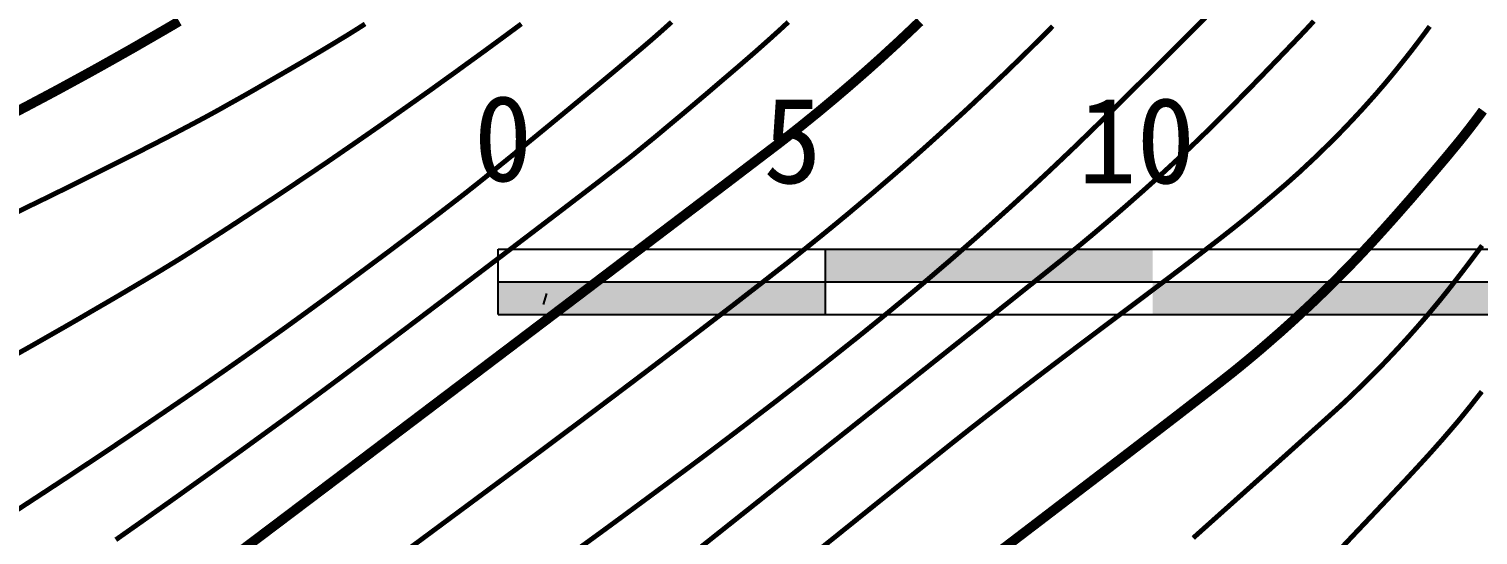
# Model space of a CAD drawing. Extents: x 36524600 to 36525730, y 2746759 to 2747713.
# Drawn here: x 36525149.49 to 36525171.63, y 2747426.79 to 2747434.52 of the extents above; entities that cross this region are included whole.
import ezdxf

# ---------------------------------------------------------------- set-up
doc = ezdxf.new("R2010")
doc.units = 0
doc.header["$LTSCALE"] = 1000
doc.header["$MEASUREMENT"] = 0
for name, color, linetype in [('0-规划文字', 7, 'Continuous'), ('DGX', 251, 'Continuous'), ('gh-道路路缘石', 1, 'Continuous'), ('z-诚通公司-文字', 7, 'Continuous')]:
    doc.layers.add(name, color=color, linetype=linetype)
doc.styles.add('黑体', font='simhei.ttf')

# ---------------------------------------------------------------- blocks, each defined once
blk = doc.blocks.new('TH53W3')
at = {"layer": 'z-诚通公司-文字'}
h = blk.add_hatch(color=256, dxfattribs=at)
h.paths.add_polyline_path([(36502297.587, 2731625.329), (36502297.587, 2731625.829), (36502292.587, 2731625.829), (36502292.587, 2731625.329)])
h.paths.add_polyline_path([(36502302.587, 2731625.829), (36502302.587, 2731626.329), (36502297.587, 2731626.329), (36502297.587, 2731625.829)])
h.paths.add_polyline_path([(36502312.587, 2731625.33), (36502312.587, 2731625.829), (36502302.587, 2731625.829), (36502302.587, 2731625.329)])
for points in [[(36502292.587, 2731626.329), (36502312.587, 2731626.329)], [(36502312.587, 2731625.829), (36502312.587, 2731625.829), (36502312.587, 2731626.329)]]:
    blk.add_lwpolyline(points)
at = {"layer": 'gh-道路路缘石', "color": 5, "ltscale": 2}
blk.add_line((36502293.277, 2731625.485), (36502293.329, 2731625.649), dxfattribs=at)
at = {"layer": 'gh-道路路缘石', "color": 0, "ltscale": 2}
blk.add_line((36502293.277, 2731625.485), (36502293.329, 2731625.649), dxfattribs=at)
at = {"layer": 'z-诚通公司-文字'}
for points in [[(36502292.587, 2731625.329), (36502292.587, 2731626.329)], [(36502297.587, 2731625.329), (36502297.587, 2731626.329)], [(36502312.587, 2731625.329), (36502312.587, 2731626.329)], [(36502292.587, 2731625.829), (36502297.587, 2731625.829), (36502302.587, 2731625.829), (36502312.587, 2731625.829)], [(36502292.587, 2731625.329), (36502297.587, 2731625.329), (36502302.587, 2731625.329), (36502312.587, 2731625.329)]]:
    blk.add_lwpolyline(points, dxfattribs=at)
at = {"layer": '0-规划文字', "style": '黑体'}
for s, height, p in [('0', 1.314, (36502292.215, 2731627.366)), ('20M', 1.3143, (36502310.938, 2731627.334)), ('5', 1.314, (36502296.638, 2731627.334)), ('10', 1.3143, (36502301.448, 2731627.334))]:
    blk.add_text(s, height=height, dxfattribs=at).set_placement(p)
blk = doc.blocks.new('dxt')
at = {"layer": 'DGX', "color": 253, "linetype": 'Continuous', "flags": 128}
for points, const_width in [([(36525171.685, 2747428.982), (36525171.596, 2747428.869), (36525171.514, 2747428.764), (36525171.438, 2747428.67), (36525171.369, 2747428.585), (36525171.306, 2747428.509), (36525171.246, 2747428.439), (36525171.186, 2747428.369), (36525171.125, 2747428.299), (36525171.065, 2747428.229), (36525171.003, 2747428.16), (36525170.942, 2747428.091), (36525170.88, 2747428.022), (36525170.818, 2747427.954), (36525170.743, 2747427.872), (36525170.643, 2747427.764), (36525170.518, 2747427.629), (36525170.367, 2747427.469), (36525170.19, 2747427.281), (36525169.989, 2747427.068), (36525169.761, 2747426.828), (36525169.509, 2747426.561)], 0.075), ([(36525171.69, 2747431.212), (36525171.586, 2747431.074), (36525171.489, 2747430.944), (36525171.397, 2747430.824), (36525171.312, 2747430.714), (36525171.234, 2747430.613), (36525171.161, 2747430.52), (36525171.095, 2747430.438), (36525171.035, 2747430.364), (36525170.978, 2747430.295), (36525170.921, 2747430.227), (36525170.864, 2747430.159), (36525170.806, 2747430.091), (36525170.747, 2747430.024), (36525170.689, 2747429.957), (36525170.629, 2747429.89), (36525170.57, 2747429.823), (36525170.51, 2747429.757), (36525170.45, 2747429.691), (36525170.389, 2747429.626), (36525170.329, 2747429.561), (36525170.267, 2747429.496), (36525170.206, 2747429.431), (36525170.144, 2747429.367), (36525170.081, 2747429.303), (36525170.019, 2747429.24), (36525169.956, 2747429.177), (36525169.892, 2747429.114), (36525169.829, 2747429.052), (36525169.765, 2747428.99), (36525169.7, 2747428.928), (36525169.636, 2747428.866), (36525169.571, 2747428.805), (36525169.468, 2747428.711), (36525169.29, 2747428.55), (36525169.037, 2747428.323), (36525168.709, 2747428.028), (36525168.306, 2747427.667), (36525167.828, 2747427.239), (36525167.275, 2747426.745)], 0.075), ([(36525171.702, 2747433.272), (36525171.654, 2747433.207), (36525171.606, 2747433.143), (36525171.557, 2747433.078), (36525171.508, 2747433.014), (36525171.458, 2747432.95), (36525171.405, 2747432.882), (36525171.344, 2747432.806), (36525171.274, 2747432.721), (36525171.197, 2747432.628), (36525171.112, 2747432.526), (36525171.019, 2747432.416), (36525170.918, 2747432.297), (36525170.809, 2747432.17), (36525170.698, 2747432.041), (36525170.591, 2747431.917), (36525170.487, 2747431.799), (36525170.387, 2747431.685), (36525170.291, 2747431.577), (36525170.198, 2747431.473), (36525170.109, 2747431.375), (36525170.024, 2747431.281), (36525169.94, 2747431.191), (36525169.856, 2747431.101), (36525169.771, 2747431.011), (36525169.685, 2747430.922), (36525169.599, 2747430.834), (36525169.512, 2747430.746), (36525169.425, 2747430.659), (36525169.337, 2747430.572), (36525169.249, 2747430.486), (36525169.16, 2747430.4), (36525169.071, 2747430.315), (36525168.981, 2747430.231), (36525168.89, 2747430.147), (36525168.799, 2747430.063), (36525168.708, 2747429.981), (36525168.616, 2747429.898), (36525168.523, 2747429.817), (36525168.43, 2747429.736), (36525168.337, 2747429.655), (36525168.243, 2747429.575), (36525168.148, 2747429.496), (36525168.053, 2747429.417), (36525167.958, 2747429.339), (36525167.862, 2747429.262), (36525167.738, 2747429.164), (36525167.559, 2747429.024), (36525167.325, 2747428.844), (36525167.037, 2747428.621), (36525166.693, 2747428.357), (36525166.295, 2747428.052), (36525165.841, 2747427.705), (36525165.333, 2747427.317), (36525164.824, 2747426.928), (36525164.369, 2747426.581)], 0.15), ([(36525170.889, 2747434.559), (36525170.822, 2747434.467), (36525170.756, 2747434.379), (36525170.693, 2747434.295), (36525170.631, 2747434.214), (36525170.57, 2747434.136), (36525170.511, 2747434.061), (36525170.453, 2747433.989), (36525170.397, 2747433.919), (36525170.342, 2747433.851), (36525170.289, 2747433.786), (36525170.236, 2747433.723), (36525170.186, 2747433.663), (36525170.135, 2747433.605), (36525170.085, 2747433.546), (36525170.034, 2747433.488), (36525169.982, 2747433.43), (36525169.931, 2747433.373), (36525169.879, 2747433.315), (36525169.827, 2747433.258), (36525169.774, 2747433.202), (36525169.722, 2747433.145), (36525169.669, 2747433.089), (36525169.615, 2747433.033), (36525169.562, 2747432.977), (36525169.508, 2747432.922), (36525169.453, 2747432.867), (36525169.399, 2747432.812), (36525169.344, 2747432.758), (36525169.289, 2747432.704), (36525169.233, 2747432.649), (36525169.177, 2747432.595), (36525169.121, 2747432.541), (36525169.064, 2747432.487), (36525169.006, 2747432.434), (36525168.949, 2747432.38), (36525168.891, 2747432.326), (36525168.828, 2747432.27), (36525168.759, 2747432.208), (36525168.681, 2747432.139), (36525168.596, 2747432.066), (36525168.503, 2747431.986), (36525168.402, 2747431.9), (36525168.294, 2747431.809), (36525168.178, 2747431.712), (36525168.043, 2747431.601), (36525167.875, 2747431.467), (36525167.676, 2747431.311), (36525167.445, 2747431.133), (36525167.182, 2747430.931), (36525166.888, 2747430.708), (36525166.561, 2747430.462), (36525166.203, 2747430.193), (36525165.839, 2747429.92), (36525165.495, 2747429.661), (36525165.171, 2747429.416), (36525164.867, 2747429.185), (36525164.583, 2747428.968), (36525164.319, 2747428.764), (36525164.074, 2747428.574), (36525163.85, 2747428.399), (36525163.601, 2747428.202), (36525163.282, 2747427.947), (36525162.892, 2747427.636), (36525162.433, 2747427.268), (36525161.903, 2747426.842), (36525161.304, 2747426.36)], 0.075), ([(36525163.098, 2747434.632), (36525163.014, 2747434.552), (36525162.931, 2747434.473), (36525162.847, 2747434.394), (36525162.763, 2747434.315), (36525162.678, 2747434.237), (36525162.593, 2747434.159), (36525162.508, 2747434.081), (36525162.422, 2747434.004), (36525162.336, 2747433.927), (36525162.25, 2747433.851), (36525162.163, 2747433.775), (36525162.076, 2747433.699), (36525161.989, 2747433.624), (36525161.901, 2747433.549), (36525161.813, 2747433.474), (36525161.725, 2747433.4), (36525161.636, 2747433.326), (36525161.548, 2747433.253), (36525161.458, 2747433.18), (36525161.369, 2747433.108), (36525161.279, 2747433.035), (36525161.189, 2747432.964), (36525161.098, 2747432.892), (36525160.934, 2747432.765), (36525160.622, 2747432.528), (36525160.163, 2747432.178), (36525159.556, 2747431.718), (36525158.803, 2747431.147), (36525157.902, 2747430.464), (36525156.853, 2747429.67), (36525155.657, 2747428.765), (36525154.454, 2747427.855), (36525153.384, 2747427.047), (36525152.447, 2747426.34)], 0.15), ([(36525169.118, 2747434.639), (36525169.022, 2747434.535), (36525168.912, 2747434.418), (36525168.788, 2747434.288), (36525168.651, 2747434.145), (36525168.501, 2747433.989), (36525168.338, 2747433.819), (36525168.172, 2747433.648), (36525168.014, 2747433.487), (36525167.864, 2747433.334), (36525167.722, 2747433.192), (36525167.588, 2747433.059), (36525167.463, 2747432.935), (36525167.345, 2747432.821), (36525167.236, 2747432.716), (36525167.13, 2747432.616), (36525167.024, 2747432.517), (36525166.917, 2747432.418), (36525166.81, 2747432.319), (36525166.703, 2747432.221), (36525166.595, 2747432.124), (36525166.487, 2747432.027), (36525166.378, 2747431.931), (36525166.269, 2747431.835), (36525166.159, 2747431.739), (36525166.049, 2747431.644), (36525165.939, 2747431.55), (36525165.828, 2747431.456), (36525165.717, 2747431.362), (36525165.605, 2747431.269), (36525165.493, 2747431.177), (36525165.305, 2747431.024), (36525164.966, 2747430.753), (36525164.476, 2747430.362), (36525163.835, 2747429.851), (36525163.043, 2747429.221), (36525162.1, 2747428.472), (36525161.006, 2747427.603), (36525159.761, 2747426.614)], 0.075), ([(36525150.812, 2747426.718), (36525151.004, 2747426.853), (36525151.196, 2747426.988), (36525151.388, 2747427.124), (36525151.579, 2747427.259), (36525151.771, 2747427.395), (36525151.962, 2747427.532), (36525152.153, 2747427.668), (36525152.344, 2747427.805), (36525152.534, 2747427.942), (36525152.725, 2747428.079), (36525152.915, 2747428.217), (36525153.105, 2747428.355), (36525153.295, 2747428.493), (36525153.485, 2747428.631), (36525153.674, 2747428.77), (36525153.882, 2747428.923), (36525154.127, 2747429.105), (36525154.41, 2747429.316), (36525154.729, 2747429.556), (36525155.086, 2747429.825), (36525155.48, 2747430.123), (36525155.912, 2747430.45), (36525156.38, 2747430.805), (36525156.843, 2747431.157), (36525157.257, 2747431.472), (36525157.621, 2747431.75), (36525157.936, 2747431.991), (36525158.202, 2747432.195), (36525158.419, 2747432.363), (36525158.587, 2747432.493), (36525158.706, 2747432.587), (36525158.805, 2747432.668), (36525158.916, 2747432.759), (36525159.039, 2747432.859), (36525159.172, 2747432.97), (36525159.317, 2747433.091), (36525159.473, 2747433.221), (36525159.64, 2747433.362), (36525159.819, 2747433.513), (36525159.997, 2747433.665), (36525160.163, 2747433.807), (36525160.318, 2747433.939), (36525160.46, 2747434.062), (36525160.591, 2747434.176), (36525160.709, 2747434.281), (36525160.816, 2747434.376), (36525160.911, 2747434.462), (36525161, 2747434.543), (36525161.088, 2747434.625)], 0.075), ([(36525149.303, 2747427.172), (36525149.7, 2747427.431), (36525150.075, 2747427.677), (36525150.427, 2747427.91), (36525150.756, 2747428.129), (36525151.063, 2747428.336), (36525151.352, 2747428.532), (36525151.628, 2747428.72), (36525151.892, 2747428.9), (36525152.142, 2747429.072), (36525152.379, 2747429.236), (36525152.604, 2747429.393), (36525152.815, 2747429.541), (36525153.014, 2747429.682), (36525153.209, 2747429.821), (36525153.411, 2747429.965), (36525153.618, 2747430.115), (36525153.831, 2747430.27), (36525154.05, 2747430.43), (36525154.275, 2747430.596), (36525154.506, 2747430.767), (36525154.743, 2747430.943), (36525154.976, 2747431.116), (36525155.193, 2747431.279), (36525155.394, 2747431.431), (36525155.581, 2747431.572), (36525155.752, 2747431.702), (36525155.908, 2747431.822), (36525156.048, 2747431.93), (36525156.174, 2747432.028), (36525156.3, 2747432.128), (36525156.443, 2747432.242), (36525156.602, 2747432.371), (36525156.779, 2747432.514), (36525156.972, 2747432.671), (36525157.183, 2747432.843), (36525157.41, 2747433.029), (36525157.654, 2747433.23), (36525157.896, 2747433.43), (36525158.119, 2747433.614), (36525158.321, 2747433.782), (36525158.503, 2747433.934), (36525158.665, 2747434.07), (36525158.807, 2747434.19), (36525158.929, 2747434.294), (36525159.031, 2747434.382), (36525159.123, 2747434.463), (36525159.214, 2747434.544), (36525159.304, 2747434.625)], 0.075), ([(36525155.203, 2747426.517), (36525155.718, 2747426.898), (36525156.188, 2747427.246), (36525156.614, 2747427.562), (36525156.995, 2747427.844), (36525157.331, 2747428.094), (36525157.622, 2747428.312), (36525157.891, 2747428.513), (36525158.159, 2747428.715), (36525158.427, 2747428.917), (36525158.695, 2747429.119), (36525158.963, 2747429.322), (36525159.23, 2747429.525), (36525159.497, 2747429.729), (36525159.764, 2747429.933), (36525160.022, 2747430.131), (36525160.263, 2747430.316), (36525160.487, 2747430.49), (36525160.694, 2747430.65), (36525160.884, 2747430.799), (36525161.058, 2747430.934), (36525161.214, 2747431.058), (36525161.353, 2747431.169), (36525161.484, 2747431.274), (36525161.614, 2747431.379), (36525161.744, 2747431.485), (36525161.873, 2747431.591), (36525162.002, 2747431.698), (36525162.131, 2747431.806), (36525162.259, 2747431.914), (36525162.387, 2747432.022), (36525162.514, 2747432.131), (36525162.641, 2747432.24), (36525162.768, 2747432.35), (36525162.894, 2747432.46), (36525163.02, 2747432.571), (36525163.145, 2747432.682), (36525163.27, 2747432.794), (36525163.394, 2747432.906), (36525163.518, 2747433.019), (36525163.642, 2747433.132), (36525163.765, 2747433.245), (36525163.888, 2747433.359), (36525164.01, 2747433.474), (36525164.132, 2747433.589), (36525164.253, 2747433.704), (36525164.375, 2747433.82), (36525164.496, 2747433.937), (36525164.619, 2747434.057), (36525164.744, 2747434.179), (36525164.87, 2747434.304), (36525164.997, 2747434.431), (36525165.127, 2747434.561)], 0.075), ([(36525167.462, 2747434.695), (36525167.283, 2747434.515), (36525167.084, 2747434.316), (36525166.865, 2747434.097), (36525166.642, 2747433.875), (36525166.432, 2747433.667), (36525166.236, 2747433.473), (36525166.053, 2747433.292), (36525165.883, 2747433.126), (36525165.726, 2747432.973), (36525165.583, 2747432.834), (36525165.453, 2747432.708), (36525165.329, 2747432.59), (36525165.205, 2747432.472), (36525165.081, 2747432.355), (36525164.956, 2747432.238), (36525164.831, 2747432.122), (36525164.705, 2747432.006), (36525164.579, 2747431.89), (36525164.453, 2747431.775), (36525164.326, 2747431.661), (36525164.198, 2747431.546), (36525164.071, 2747431.433), (36525163.943, 2747431.319), (36525163.814, 2747431.207), (36525163.685, 2747431.094), (36525163.556, 2747430.982), (36525163.426, 2747430.871), (36525163.296, 2747430.76), (36525163.166, 2747430.649), (36525163.035, 2747430.539), (36525162.904, 2747430.43), (36525162.772, 2747430.321), (36525162.64, 2747430.212), (36525162.508, 2747430.104), (36525162.375, 2747429.996), (36525162.242, 2747429.888), (36525162.109, 2747429.781), (36525161.975, 2747429.675), (36525161.841, 2747429.568), (36525161.707, 2747429.462), (36525161.573, 2747429.356), (36525161.438, 2747429.251), (36525161.303, 2747429.146), (36525161.168, 2747429.041), (36525161.032, 2747428.936), (36525160.897, 2747428.831), (36525160.761, 2747428.727), (36525160.625, 2747428.623), (36525160.49, 2747428.519), (36525160.354, 2747428.415), (36525160.217, 2747428.311), (36525160.072, 2747428.201), (36525159.91, 2747428.079), (36525159.73, 2747427.944), (36525159.533, 2747427.797), (36525159.318, 2747427.638), (36525159.086, 2747427.466), (36525158.837, 2747427.282), (36525158.57, 2747427.085), (36525158.222, 2747426.83), (36525157.73, 2747426.472)], 0.075), ([(36525149.273, 2747429.538), (36525149.53, 2747429.683), (36525149.777, 2747429.824), (36525150.016, 2747429.96), (36525150.245, 2747430.092), (36525150.464, 2747430.22), (36525150.673, 2747430.341), (36525150.868, 2747430.455), (36525151.049, 2747430.562), (36525151.216, 2747430.661), (36525151.37, 2747430.753), (36525151.51, 2747430.837), (36525151.636, 2747430.914), (36525151.749, 2747430.983), (36525151.861, 2747431.053), (36525151.986, 2747431.132), (36525152.124, 2747431.22), (36525152.275, 2747431.317), (36525152.438, 2747431.422), (36525152.615, 2747431.537), (36525152.804, 2747431.661), (36525153.005, 2747431.793), (36525153.213, 2747431.93), (36525153.421, 2747432.068), (36525153.628, 2747432.207), (36525153.835, 2747432.346), (36525154.041, 2747432.485), (36525154.246, 2747432.626), (36525154.451, 2747432.767), (36525154.656, 2747432.909), (36525154.858, 2747433.049), (36525155.056, 2747433.188), (36525155.249, 2747433.324), (36525155.437, 2747433.457), (36525155.621, 2747433.587), (36525155.8, 2747433.716), (36525155.975, 2747433.841), (36525156.145, 2747433.965), (36525156.307, 2747434.082), (36525156.456, 2747434.19), (36525156.592, 2747434.29), (36525156.715, 2747434.38), (36525156.826, 2747434.462), (36525156.924, 2747434.534), (36525157.009, 2747434.597)], 0.075), ([(36525149.267, 2747431.704), (36525149.512, 2747431.824), (36525149.739, 2747431.934), (36525149.947, 2747432.036), (36525150.136, 2747432.129), (36525150.306, 2747432.213), (36525150.457, 2747432.289), (36525150.596, 2747432.358), (36525150.73, 2747432.425), (36525150.858, 2747432.489), (36525150.98, 2747432.551), (36525151.097, 2747432.609), (36525151.207, 2747432.665), (36525151.312, 2747432.719), (36525151.412, 2747432.77), (36525151.508, 2747432.819), (36525151.605, 2747432.869), (36525151.701, 2747432.919), (36525151.797, 2747432.969), (36525151.893, 2747433.02), (36525151.989, 2747433.07), (36525152.084, 2747433.121), (36525152.18, 2747433.172), (36525152.281, 2747433.227), (36525152.394, 2747433.289), (36525152.518, 2747433.359), (36525152.654, 2747433.435), (36525152.802, 2747433.518), (36525152.961, 2747433.609), (36525153.131, 2747433.707), (36525153.313, 2747433.812), (36525153.495, 2747433.917), (36525153.665, 2747434.016), (36525153.823, 2747434.109), (36525153.969, 2747434.195), (36525154.104, 2747434.276), (36525154.226, 2747434.35), (36525154.337, 2747434.417), (36525154.436, 2747434.479), (36525154.529, 2747434.537), (36525154.621, 2747434.596)], 0.075), ([(36525149.276, 2747433.247), (36525149.444, 2747433.335), (36525149.612, 2747433.424), (36525149.78, 2747433.513), (36525149.948, 2747433.603), (36525150.115, 2747433.694), (36525150.282, 2747433.785), (36525150.448, 2747433.876), (36525150.615, 2747433.969), (36525150.781, 2747434.062), (36525150.946, 2747434.155), (36525151.112, 2747434.249), (36525151.276, 2747434.344), (36525151.441, 2747434.439), (36525151.605, 2747434.534), (36525151.78, 2747434.637)], 0.15)]:
    blk.add_lwpolyline(points, dxfattribs=dict(at, const_width=const_width))

msp = doc.modelspace()

# ---------------------------------------------------------------- block references
for name, p in [('dxt', (0, 0)), ('TH53W3', (22864.068, 15804.828))]:
    msp.add_blockref(name, p)

doc.saveas('drawing.dxf')
